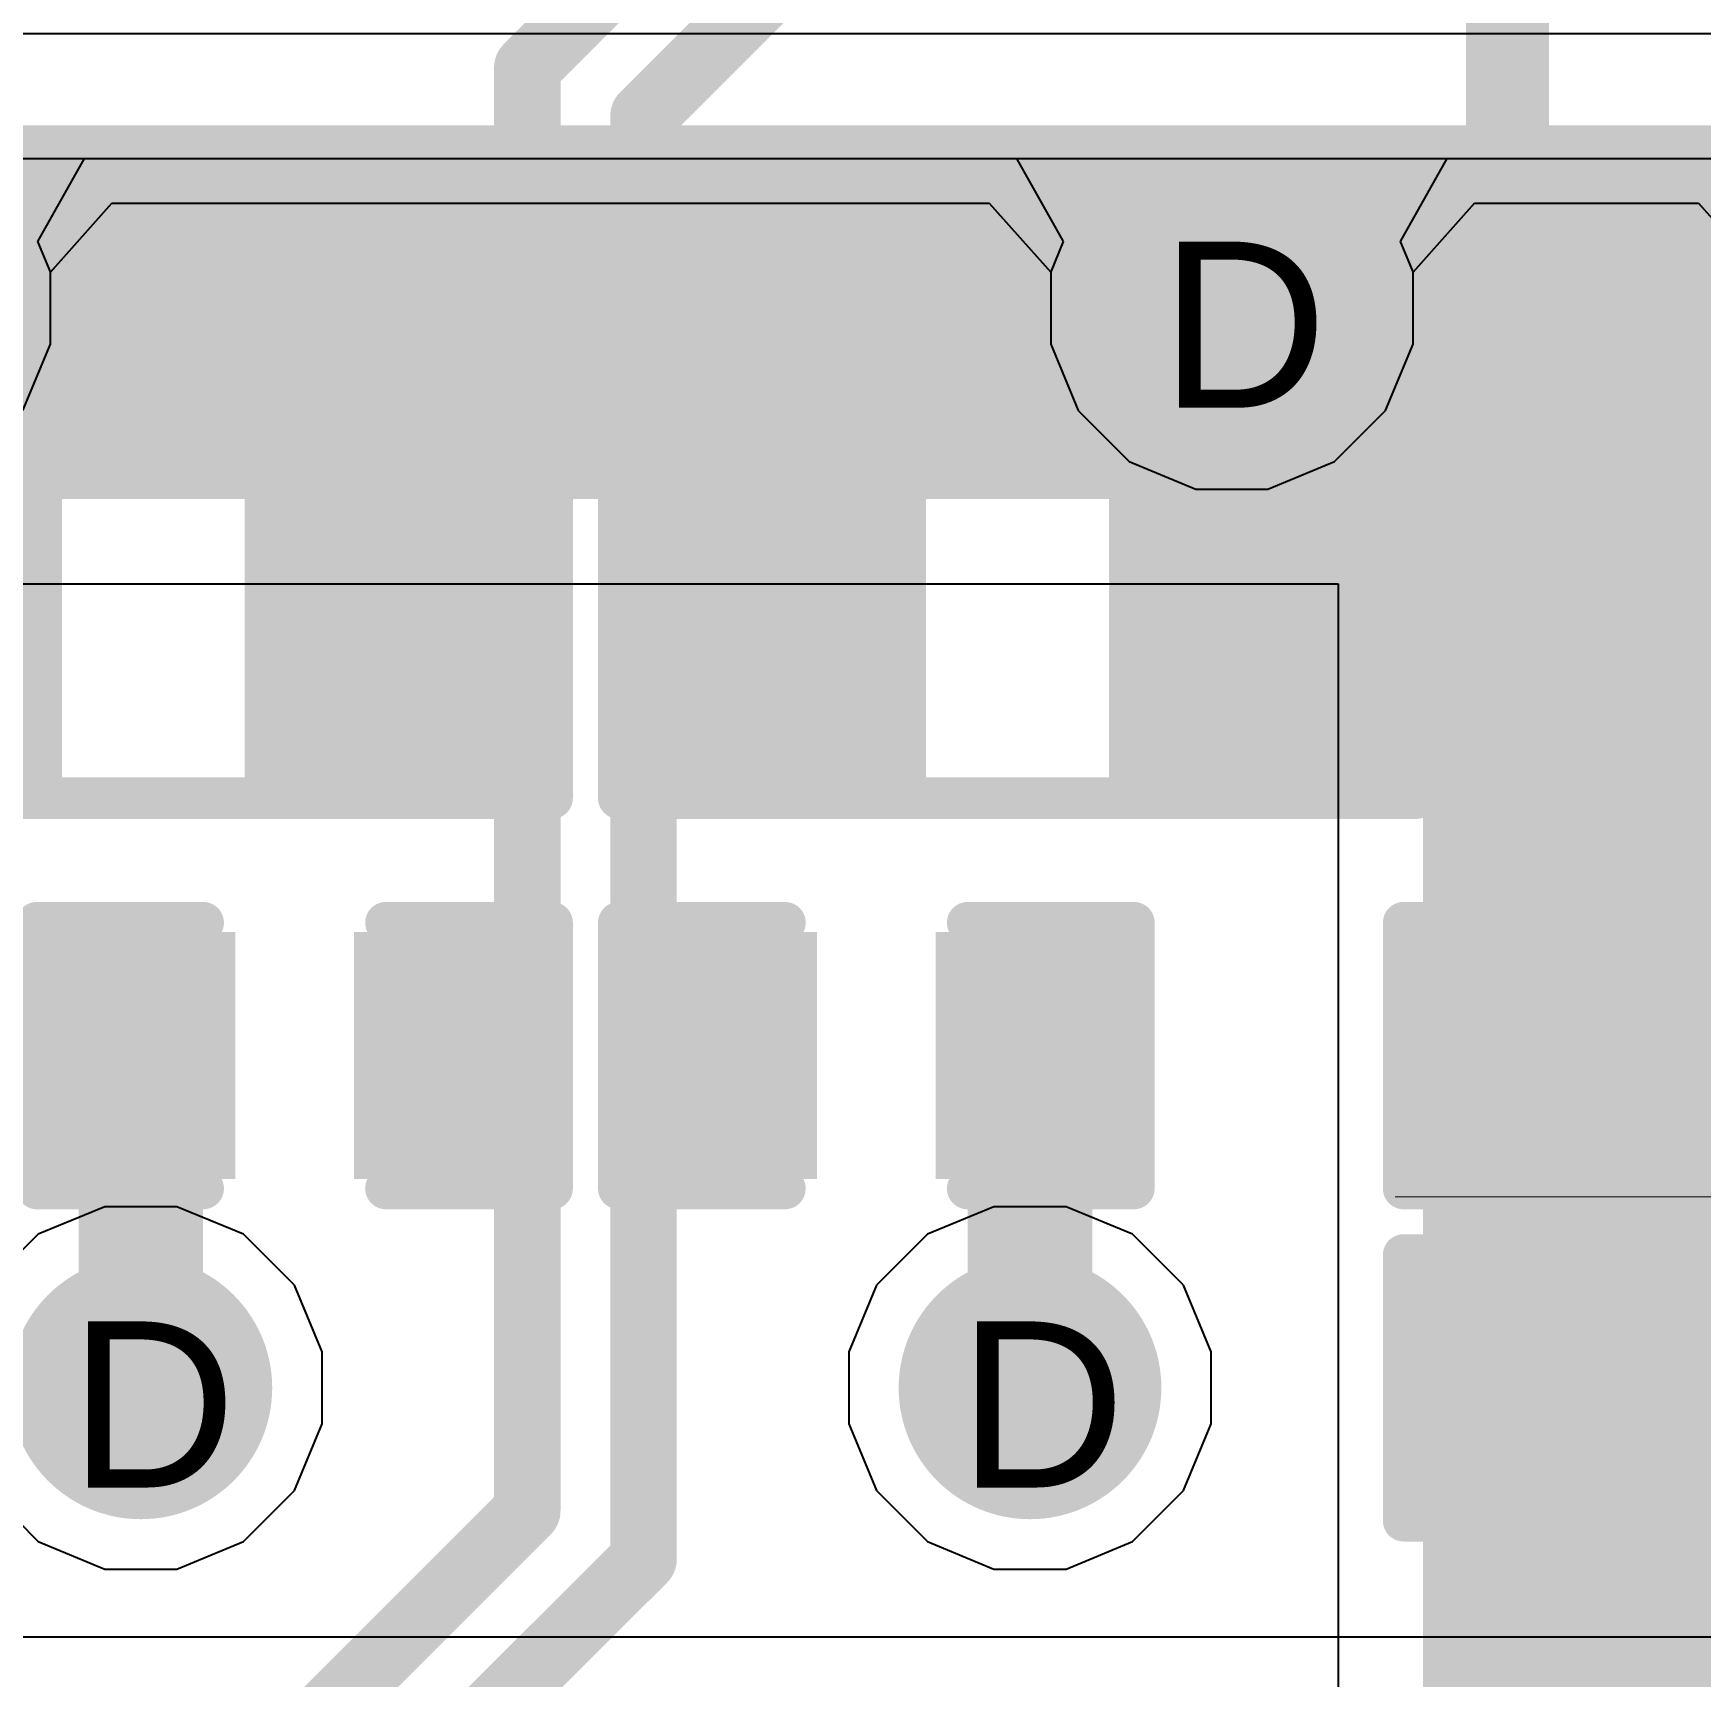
# Model space of a CAD drawing. Header units: inches. Extents: x 0 to 5401, y 0 to 5414.
# Drawn here: x 99.97 to 105.07, y 90.96 to 95.98 of the extents above; entities that cross this region are included whole.
import ezdxf

# ---------------------------------------------------------------- set-up
doc = ezdxf.new("R2010")
doc.units = ezdxf.units.IN
for name, color, linetype in [('Bottom Layer', 5, 'Continuous'), ('Bottom Solder', 6, 'Continuous'), ('Drill Drawing', 1, 'Continuous'), ('Layer 1', 16, 'Continuous'), ('Layer 2', 76, 'Continuous'), ('Top Layer', 1, 'Continuous'), ('Top Overlay', 2, 'Continuous'), ('Top Paste', 8, 'Continuous'), ('Top Solder', 216, 'Continuous'), ('Via Holes', 16, 'Continuous')]:
    doc.layers.add(name, color=color, linetype=linetype)
doc.styles.add('Arial', font='', dxfattribs={"height": 0.2})
doc.styles.get('Arial').set_extended_font_data('Arial')

# ---------------------------------------------------------------- blocks, each defined once
blk = doc.blocks.new('R___0402_52')
at = {"layer": 'Top Layer'}
for points in [[(-0.6985, -0.3175), (-0.6985, 0.3175), (-0.2412999999999999, 0.3175), (-0.2413, -0.3175)], [(0.2412999999999999, -0.3175), (0.2413, 0.3175), (0.6985, 0.3175), (0.6985, -0.3175)]]:
    blk.add_hatch(color=1, dxfattribs=at).paths.add_polyline_path(points)
at = {"layer": 'Top Paste'}
for points in [[(-0.6985, -0.3175), (-0.6985, 0.3175), (-0.2412999999999999, 0.3175), (-0.2413, -0.3175)], [(0.2412999999999999, -0.3175), (0.2413, 0.3175), (0.6985, 0.3175), (0.6985, -0.3175)]]:
    blk.add_hatch(color=8, dxfattribs=at).paths.add_polyline_path(points)
at = {"layer": 'Top Solder'}
for points in [[(-0.75350116, -0.37250116), (-0.75350116, 0.37250116), (-0.1862988399999999, 0.37250116), (-0.18629884, -0.37250116)], [(0.1862988399999999, -0.37250116), (0.18629884, 0.37250116), (0.75350116, 0.37250116), (0.75350116, -0.37250116)]]:
    blk.add_hatch(color=216, dxfattribs=at).paths.add_polyline_path(points)
at = {"layer": 'Top Overlay'}
for points in [[(-0.7874, 0.4064, 0.127, 0.127, 0), (0.7874, 0.4064, 0.127, 0.127, 0)], [(-0.7874, -0.4064, 0.127, 0.127, 0), (-0.7874, 0.4064, 0.127, 0.127, 0)], [(0.7874, -0.4064, 0.127, 0.127, 0), (0.7874, 0.4064, 0.127, 0.127, 0)], [(-0.7874, -0.4064, 0.127, 0.127, 0), (0.7874, -0.4064, 0.127, 0.127, 0)], [(-0.8128, -0.4318, 0.0032258, 0.0032258, 0), (0.8128, -0.4318, 0.0032258, 0.0032258, 0)]]:
    blk.add_lwpolyline(points, format="xyseb", dxfattribs=at)
for points in [[(-0.8191499999999999, 0.4064, 0.0635, 0.0635, 1), (-0.7556499999999999, 0.4064, 0.0635, 0.0635, 1)], [(-0.8191499999999999, 0.4064, 0.0635, 0.0635, 1), (-0.7556499999999999, 0.4064, 0.0635, 0.0635, 1)], [(0.7556499999999999, 0.4064, 0.0635, 0.0635, 1), (0.8191499999999999, 0.4064, 0.0635, 0.0635, 1)], [(0.7556499999999999, 0.4064, 0.0635, 0.0635, 1), (0.8191499999999999, 0.4064, 0.0635, 0.0635, 1)], [(-0.8191499999999999, -0.4064, 0.0635, 0.0635, 1), (-0.7556499999999999, -0.4064, 0.0635, 0.0635, 1)], [(-0.8191499999999999, -0.4064, 0.0635, 0.0635, 1), (-0.7556499999999999, -0.4064, 0.0635, 0.0635, 1)], [(0.7556499999999999, -0.4064, 0.0635, 0.0635, 1), (0.8191499999999999, -0.4064, 0.0635, 0.0635, 1)], [(0.7556499999999999, -0.4064, 0.0635, 0.0635, 1), (0.8191499999999999, -0.4064, 0.0635, 0.0635, 1)], [(-0.81360518, -0.4318, 0.0016129, 0.0016129, 1), (-0.8119948199999999, -0.4318, 0.0016129, 0.0016129, 1)], [(0.8119948199999999, -0.4318, 0.0016129, 0.0016129, 1), (0.81360518, -0.4318, 0.0016129, 0.0016129, 1)]]:
    blk.add_lwpolyline(points, format="xyseb", close=True, dxfattribs=at)
blk = doc.blocks.new('R___0603_59')
at = {"layer": 'Top Layer'}
for points in [[(-0.3809999999999999, 0.4445), (-0.3810000000000001, -0.4445), (-1.143, -0.4445), (-1.143, 0.4445)], [(1.143, 0.4445), (1.143, -0.4445), (0.3809999999999999, -0.4445), (0.3810000000000001, 0.4445)]]:
    blk.add_hatch(color=1, dxfattribs=at).paths.add_polyline_path(points)
at = {"layer": 'Top Paste'}
for points in [[(-0.3809999999999999, 0.4445), (-0.3810000000000001, -0.4445), (-1.143, -0.4445), (-1.143, 0.4445)], [(1.143, 0.4445), (1.143, -0.4445), (0.3809999999999999, -0.4445), (0.3810000000000001, 0.4445)]]:
    blk.add_hatch(color=8, dxfattribs=at).paths.add_polyline_path(points)
at = {"layer": 'Top Solder'}
for points in [[(-0.2793999999999999, 0.5460999999999999), (-0.2794, -0.5461), (-1.2446, -0.5460999999999999), (-1.2446, 0.5461)], [(1.2446, 0.5460999999999999), (1.2446, -0.5461), (0.2793999999999999, -0.5460999999999999), (0.2794, 0.5461)]]:
    blk.add_hatch(color=216, dxfattribs=at).paths.add_polyline_path(points)
at = {"layer": 'Top Overlay'}
for points in [[(-1.2192, -0.5334, 0.127, 0.127, 0), (-1.2192, 0.5334, 0.127, 0.127, 0)], [(-1.2192, 0.5334, 0.127, 0.127, 0), (1.2192, 0.5334, 0.127, 0.127, 0)], [(1.2192, -0.5334, 0.127, 0.127, 0), (1.2192, 0.5334, 0.127, 0.127, 0)], [(-1.2192, -0.5334, 0.127, 0.127, 0), (1.2192, -0.5334, 0.127, 0.127, 0)]]:
    blk.add_lwpolyline(points, format="xyseb", dxfattribs=at)
for points in [[(-1.25095, 0.5334, 0.0635, 0.0635, 1), (-1.18745, 0.5334, 0.0635, 0.0635, 1)], [(-1.25095, 0.5334, 0.0635, 0.0635, 1), (-1.18745, 0.5334, 0.0635, 0.0635, 1)], [(1.18745, 0.5334, 0.0635, 0.0635, 1), (1.25095, 0.5334, 0.0635, 0.0635, 1)], [(1.18745, 0.5334, 0.0635, 0.0635, 1), (1.25095, 0.5334, 0.0635, 0.0635, 1)], [(-1.25095, -0.5334, 0.0635, 0.0635, 1), (-1.18745, -0.5334, 0.0635, 0.0635, 1)], [(-1.25095, -0.5334, 0.0635, 0.0635, 1), (-1.18745, -0.5334, 0.0635, 0.0635, 1)], [(1.18745, -0.5334, 0.0635, 0.0635, 1), (1.25095, -0.5334, 0.0635, 0.0635, 1)], [(1.18745, -0.5334, 0.0635, 0.0635, 1), (1.25095, -0.5334, 0.0635, 0.0635, 1)]]:
    blk.add_lwpolyline(points, format="xyseb", close=True, dxfattribs=at)
blk = doc.blocks.new('R___0603_61')
at = {"layer": 'Top Layer'}
for points in [[(-0.3809999999999999, 0.4445), (-0.3809999999999999, -0.4445), (-1.143, -0.4445), (-1.143, 0.4445)], [(1.143, 0.4445), (1.143, -0.4445), (0.3809999999999999, -0.4445), (0.3809999999999999, 0.4445)]]:
    blk.add_hatch(color=1, dxfattribs=at).paths.add_polyline_path(points)
at = {"layer": 'Top Paste'}
for points in [[(-0.3809999999999999, 0.4445), (-0.3809999999999999, -0.4445), (-1.143, -0.4445), (-1.143, 0.4445)], [(1.143, 0.4445), (1.143, -0.4445), (0.3809999999999999, -0.4445), (0.3809999999999999, 0.4445)]]:
    blk.add_hatch(color=8, dxfattribs=at).paths.add_polyline_path(points)
at = {"layer": 'Top Solder'}
for points in [[(-0.2794, 0.5460999999999999), (-0.2794, -0.5460999999999999), (-1.2446, -0.5460999999999999), (-1.2446, 0.5460999999999999)], [(1.2446, 0.5460999999999999), (1.2446, -0.5460999999999999), (0.2794, -0.5460999999999999), (0.2794, 0.5460999999999999)]]:
    blk.add_hatch(color=216, dxfattribs=at).paths.add_polyline_path(points)
at = {"layer": 'Top Overlay'}
for points in [[(-1.2192, 0.5334, 0.127, 0.127, 0), (-1.2192, -0.5334, 0.127, 0.127, 0)], [(1.2192, 0.5334, 0.127, 0.127, 0), (-1.2192, 0.5334, 0.127, 0.127, 0)], [(1.2192, 0.5334, 0.127, 0.127, 0), (1.2192, -0.5334, 0.127, 0.127, 0)], [(1.2192, -0.5334, 0.127, 0.127, 0), (-1.2192, -0.5334, 0.127, 0.127, 0)]]:
    blk.add_lwpolyline(points, format="xyseb", dxfattribs=at)
for points in [[(-1.25095, 0.5334, 0.0635, 0.0635, 1), (-1.18745, 0.5334, 0.0635, 0.0635, 1)], [(-1.25095, 0.5334, 0.0635, 0.0635, 1), (-1.18745, 0.5334, 0.0635, 0.0635, 1)], [(1.18745, 0.5334, 0.0635, 0.0635, 1), (1.25095, 0.5334, 0.0635, 0.0635, 1)], [(1.18745, 0.5334, 0.0635, 0.0635, 1), (1.25095, 0.5334, 0.0635, 0.0635, 1)], [(-1.25095, -0.5334, 0.0635, 0.0635, 1), (-1.18745, -0.5334, 0.0635, 0.0635, 1)], [(-1.25095, -0.5334, 0.0635, 0.0635, 1), (-1.18745, -0.5334, 0.0635, 0.0635, 1)], [(1.18745, -0.5334, 0.0635, 0.0635, 1), (1.25095, -0.5334, 0.0635, 0.0635, 1)], [(1.18745, -0.5334, 0.0635, 0.0635, 1), (1.25095, -0.5334, 0.0635, 0.0635, 1)]]:
    blk.add_lwpolyline(points, format="xyseb", close=True, dxfattribs=at)
blk = doc.blocks.new('HR911105A_179')
at = {"layer": 'Top Overlay'}
blk.add_lwpolyline([(-7.999999239999999, -8.484997, 0.127, 0.127, 0), (7.999999239999999, -8.484997, 0.127, 0.127, 0)], format="xyseb", dxfattribs=at)
blk = doc.blocks.new('C___0402_237')
at = {"layer": 'Top Layer'}
for points in [[(-0.6985, -0.3175), (-0.6985, 0.3175), (-0.2412999999999999, 0.3175), (-0.2413, -0.3175)], [(0.2412999999999999, -0.3175), (0.2413, 0.3175), (0.6985, 0.3175), (0.6985, -0.3175)]]:
    blk.add_hatch(color=1, dxfattribs=at).paths.add_polyline_path(points)
at = {"layer": 'Top Paste'}
for points in [[(-0.6985, -0.3175), (-0.6985, 0.3175), (-0.2412999999999999, 0.3175), (-0.2413, -0.3175)], [(0.2412999999999999, -0.3175), (0.2413, 0.3175), (0.6985, 0.3175), (0.6985, -0.3175)]]:
    blk.add_hatch(color=8, dxfattribs=at).paths.add_polyline_path(points)
at = {"layer": 'Top Solder'}
for points in [[(-0.7584998799999999, -0.37749988), (-0.7584998799999999, 0.37749988), (-0.18130012, 0.37749988), (-0.18130012, -0.37749988)], [(0.18130012, -0.37749988), (0.18130012, 0.37749988), (0.7584998799999999, 0.37749988), (0.7584998799999999, -0.37749988)]]:
    blk.add_hatch(color=216, dxfattribs=at).paths.add_polyline_path(points)
at = {"layer": 'Top Overlay'}
for points in [[(-0.7874, 0.4064, 0.127, 0.127, 0), (-0.7874, -0.4064, 0.127, 0.127, 0)], [(-0.2794, 0.4064, 0.127, 0.127, 0), (-0.7874, 0.4064, 0.127, 0.127, 0)], [(0.7874, 0.4064, 0.127, 0.127, 0), (0.2794, 0.4064, 0.127, 0.127, 0)], [(0.7874, 0.4064, 0.127, 0.127, 0), (0.7874, -0.4064, 0.127, 0.127, 0)], [(-0.2794, -0.4064, 0.127, 0.127, 0), (-0.7874, -0.4064, 0.127, 0.127, 0)], [(0.7874, -0.4064, 0.127, 0.127, 0), (0.2794, -0.4064, 0.127, 0.127, 0)]]:
    blk.add_lwpolyline(points, format="xyseb", dxfattribs=at)
for points in [[(-0.8191499999999999, 0.4064, 0.0635, 0.0635, 1), (-0.7556499999999999, 0.4064, 0.0635, 0.0635, 1)], [(-0.8191499999999999, 0.4064, 0.0635, 0.0635, 1), (-0.7556499999999999, 0.4064, 0.0635, 0.0635, 1)], [(-0.31115, 0.4064, 0.0635, 0.0635, 1), (-0.24765, 0.4064, 0.0635, 0.0635, 1)], [(0.24765, 0.4064, 0.0635, 0.0635, 1), (0.31115, 0.4064, 0.0635, 0.0635, 1)], [(0.7556499999999999, 0.4064, 0.0635, 0.0635, 1), (0.8191499999999999, 0.4064, 0.0635, 0.0635, 1)], [(0.7556499999999999, 0.4064, 0.0635, 0.0635, 1), (0.8191499999999999, 0.4064, 0.0635, 0.0635, 1)], [(-0.8191499999999999, -0.4064, 0.0635, 0.0635, 1), (-0.7556499999999999, -0.4064, 0.0635, 0.0635, 1)], [(-0.8191499999999999, -0.4064, 0.0635, 0.0635, 1), (-0.7556499999999999, -0.4064, 0.0635, 0.0635, 1)], [(-0.31115, -0.4064, 0.0635, 0.0635, 1), (-0.24765, -0.4064, 0.0635, 0.0635, 1)], [(0.24765, -0.4064, 0.0635, 0.0635, 1), (0.31115, -0.4064, 0.0635, 0.0635, 1)], [(0.7556499999999999, -0.4064, 0.0635, 0.0635, 1), (0.8191499999999999, -0.4064, 0.0635, 0.0635, 1)], [(0.7556499999999999, -0.4064, 0.0635, 0.0635, 1), (0.8191499999999999, -0.4064, 0.0635, 0.0635, 1)]]:
    blk.add_lwpolyline(points, format="xyseb", close=True, dxfattribs=at)
blk = doc.blocks.new('C___0402_243')
at = {"layer": 'Top Layer'}
for points in [[(-0.6985, -0.3175), (-0.6985, 0.3175), (-0.2412999999999999, 0.3175), (-0.2413, -0.3175)], [(0.2412999999999999, -0.3175), (0.2413, 0.3175), (0.6985, 0.3175), (0.6985, -0.3175)]]:
    blk.add_hatch(color=1, dxfattribs=at).paths.add_polyline_path(points)
at = {"layer": 'Top Paste'}
for points in [[(-0.6985, -0.3175), (-0.6985, 0.3175), (-0.2412999999999999, 0.3175), (-0.2413, -0.3175)], [(0.2412999999999999, -0.3175), (0.2413, 0.3175), (0.6985, 0.3175), (0.6985, -0.3175)]]:
    blk.add_hatch(color=8, dxfattribs=at).paths.add_polyline_path(points)
at = {"layer": 'Top Solder'}
for points in [[(-0.7584998799999999, -0.37749988), (-0.7584998799999999, 0.37749988), (-0.18130012, 0.37749988), (-0.18130012, -0.37749988)], [(0.18130012, -0.37749988), (0.18130012, 0.37749988), (0.7584998799999999, 0.37749988), (0.7584998799999999, -0.37749988)]]:
    blk.add_hatch(color=216, dxfattribs=at).paths.add_polyline_path(points)
at = {"layer": 'Top Overlay'}
for points in [[(-0.7874, 0.4064, 0.127, 0.127, 0), (-0.7874, -0.4064, 0.127, 0.127, 0)], [(-0.2794, 0.4064, 0.127, 0.127, 0), (-0.7874, 0.4064, 0.127, 0.127, 0)], [(0.7874, 0.4064, 0.127, 0.127, 0), (0.2794, 0.4064, 0.127, 0.127, 0)], [(0.7874, 0.4064, 0.127, 0.127, 0), (0.7874, -0.4064, 0.127, 0.127, 0)], [(-0.2794, -0.4064, 0.127, 0.127, 0), (-0.7874, -0.4064, 0.127, 0.127, 0)], [(0.7874, -0.4064, 0.127, 0.127, 0), (0.2794, -0.4064, 0.127, 0.127, 0)]]:
    blk.add_lwpolyline(points, format="xyseb", dxfattribs=at)
for points in [[(-0.8191499999999999, 0.4064, 0.0635, 0.0635, 1), (-0.7556499999999999, 0.4064, 0.0635, 0.0635, 1)], [(-0.8191499999999999, 0.4064, 0.0635, 0.0635, 1), (-0.7556499999999999, 0.4064, 0.0635, 0.0635, 1)], [(-0.31115, 0.4064, 0.0635, 0.0635, 1), (-0.24765, 0.4064, 0.0635, 0.0635, 1)], [(0.24765, 0.4064, 0.0635, 0.0635, 1), (0.31115, 0.4064, 0.0635, 0.0635, 1)], [(0.7556499999999999, 0.4064, 0.0635, 0.0635, 1), (0.8191499999999999, 0.4064, 0.0635, 0.0635, 1)], [(0.7556499999999999, 0.4064, 0.0635, 0.0635, 1), (0.8191499999999999, 0.4064, 0.0635, 0.0635, 1)], [(-0.8191499999999999, -0.4064, 0.0635, 0.0635, 1), (-0.7556499999999999, -0.4064, 0.0635, 0.0635, 1)], [(-0.8191499999999999, -0.4064, 0.0635, 0.0635, 1), (-0.7556499999999999, -0.4064, 0.0635, 0.0635, 1)], [(-0.31115, -0.4064, 0.0635, 0.0635, 1), (-0.24765, -0.4064, 0.0635, 0.0635, 1)], [(0.24765, -0.4064, 0.0635, 0.0635, 1), (0.31115, -0.4064, 0.0635, 0.0635, 1)], [(0.7556499999999999, -0.4064, 0.0635, 0.0635, 1), (0.8191499999999999, -0.4064, 0.0635, 0.0635, 1)], [(0.7556499999999999, -0.4064, 0.0635, 0.0635, 1), (0.8191499999999999, -0.4064, 0.0635, 0.0635, 1)]]:
    blk.add_lwpolyline(points, format="xyseb", close=True, dxfattribs=at)
blk = doc.blocks.new('C___0402_245')
at = {"layer": 'Top Layer'}
for points in [[(-0.6985, -0.3175), (-0.6985, 0.3175), (-0.2412999999999999, 0.3175), (-0.2413, -0.3175)], [(0.2412999999999999, -0.3175), (0.2413, 0.3175), (0.6985, 0.3175), (0.6985, -0.3175)]]:
    blk.add_hatch(color=1, dxfattribs=at).paths.add_polyline_path(points)
at = {"layer": 'Top Paste'}
for points in [[(-0.6985, -0.3175), (-0.6985, 0.3175), (-0.2412999999999999, 0.3175), (-0.2413, -0.3175)], [(0.2412999999999999, -0.3175), (0.2413, 0.3175), (0.6985, 0.3175), (0.6985, -0.3175)]]:
    blk.add_hatch(color=8, dxfattribs=at).paths.add_polyline_path(points)
at = {"layer": 'Top Solder'}
for points in [[(-0.7584998799999999, -0.37749988), (-0.7584998799999999, 0.37749988), (-0.18130012, 0.37749988), (-0.18130012, -0.37749988)], [(0.18130012, -0.37749988), (0.18130012, 0.37749988), (0.7584998799999999, 0.37749988), (0.7584998799999999, -0.37749988)]]:
    blk.add_hatch(color=216, dxfattribs=at).paths.add_polyline_path(points)
at = {"layer": 'Top Overlay'}
for points in [[(-0.7874, -0.4064, 0.127, 0.127, 0), (-0.7874, 0.4064, 0.127, 0.127, 0)], [(-0.7874, 0.4064, 0.127, 0.127, 0), (-0.2794, 0.4064, 0.127, 0.127, 0)], [(0.2794, 0.4064, 0.127, 0.127, 0), (0.7874, 0.4064, 0.127, 0.127, 0)], [(0.7874, -0.4064, 0.127, 0.127, 0), (0.7874, 0.4064, 0.127, 0.127, 0)], [(-0.7874, -0.4064, 0.127, 0.127, 0), (-0.2794, -0.4064, 0.127, 0.127, 0)], [(0.2794, -0.4064, 0.127, 0.127, 0), (0.7874, -0.4064, 0.127, 0.127, 0)]]:
    blk.add_lwpolyline(points, format="xyseb", dxfattribs=at)
for points in [[(-0.8191499999999999, 0.4064, 0.0635, 0.0635, 1), (-0.7556499999999999, 0.4064, 0.0635, 0.0635, 1)], [(-0.8191499999999999, 0.4064, 0.0635, 0.0635, 1), (-0.7556499999999999, 0.4064, 0.0635, 0.0635, 1)], [(-0.31115, 0.4064, 0.0635, 0.0635, 1), (-0.24765, 0.4064, 0.0635, 0.0635, 1)], [(0.24765, 0.4064, 0.0635, 0.0635, 1), (0.31115, 0.4064, 0.0635, 0.0635, 1)], [(0.7556499999999999, 0.4064, 0.0635, 0.0635, 1), (0.8191499999999999, 0.4064, 0.0635, 0.0635, 1)], [(0.7556499999999999, 0.4064, 0.0635, 0.0635, 1), (0.8191499999999999, 0.4064, 0.0635, 0.0635, 1)], [(-0.8191499999999999, -0.4064, 0.0635, 0.0635, 1), (-0.7556499999999999, -0.4064, 0.0635, 0.0635, 1)], [(-0.8191499999999999, -0.4064, 0.0635, 0.0635, 1), (-0.7556499999999999, -0.4064, 0.0635, 0.0635, 1)], [(-0.31115, -0.4064, 0.0635, 0.0635, 1), (-0.24765, -0.4064, 0.0635, 0.0635, 1)], [(0.24765, -0.4064, 0.0635, 0.0635, 1), (0.31115, -0.4064, 0.0635, 0.0635, 1)], [(0.7556499999999999, -0.4064, 0.0635, 0.0635, 1), (0.8191499999999999, -0.4064, 0.0635, 0.0635, 1)], [(0.7556499999999999, -0.4064, 0.0635, 0.0635, 1), (0.8191499999999999, -0.4064, 0.0635, 0.0635, 1)]]:
    blk.add_lwpolyline(points, format="xyseb", close=True, dxfattribs=at)

msp = doc.modelspace()

# ---------------------------------------------------------------- hatches: boundary and pattern name
at = {"layer": 'Bottom Layer'}
for points in [[(99.06001269999999, 94.55761123999999), (110.2868127, 94.55761123999999), (110.2868127, 95.70061124), (99.06001269999999, 95.70061124)], [(104.2162127, 88.76641124), (105.6640127, 88.76641124), (105.6640127, 95.49741124), (104.2162127, 95.49741124)]]:
    msp.add_hatch(color=5, dxfattribs=at).paths.add_polyline_path(points)
h = msp.add_hatch(color=5, dxfattribs=at)
edge = h.paths.add_edge_path()
edge.add_arc((103.6320127, 95.14181124), 0.2999994, 0, 360)
h = msp.add_hatch(color=5, dxfattribs=at)
edge = h.paths.add_edge_path()
edge.add_arc((100.29631198, 91.83981124), 0.2999994, 0, 360)
h = msp.add_hatch(color=5, dxfattribs=at)
edge = h.paths.add_edge_path()
edge.add_arc((103.01471396, 91.83981124), 0.2999994, 0, 360)
at = {"layer": 'Bottom Solder'}
h = msp.add_hatch(color=6, dxfattribs=at)
edge = h.paths.add_edge_path()
edge.add_arc((103.6320127, 95.14181124), 0.4015993999999999, 0, 360)
h = msp.add_hatch(color=6, dxfattribs=at)
edge = h.paths.add_edge_path()
edge.add_arc((100.29631198, 91.83981124), 0.4015993999999999, 0, 360)
h = msp.add_hatch(color=6, dxfattribs=at)
edge = h.paths.add_edge_path()
edge.add_arc((103.01471396, 91.83981124), 0.4015993999999999, 0, 360)
at = {"layer": 'Layer 1'}
h = msp.add_hatch(color=16, dxfattribs=at)
edge = h.paths.add_edge_path()
edge.add_arc((103.6320127, 95.14181124), 0.2999994, 0, 360)
h = msp.add_hatch(color=16, dxfattribs=at)
edge = h.paths.add_edge_path()
edge.add_arc((100.29631198, 91.83981124), 0.2999994, 0, 360)
h = msp.add_hatch(color=16, dxfattribs=at)
edge = h.paths.add_edge_path()
edge.add_arc((103.01471396, 91.83981124), 0.2999994, 0, 360)
at = {"layer": 'Layer 2'}
h = msp.add_hatch(color=76, dxfattribs=at)
edge = h.paths.add_edge_path()
edge.add_arc((103.6320127, 95.14181124), 0.2999994, 0, 360)
h = msp.add_hatch(color=76, dxfattribs=at)
edge = h.paths.add_edge_path()
edge.add_arc((100.29631198, 91.83981124), 0.2999994, 0, 360)
h = msp.add_hatch(color=76, dxfattribs=at)
edge = h.paths.add_edge_path()
edge.add_arc((103.01471396, 91.83981124), 0.2999994, 0, 360)
at = {"layer": 'Top Layer'}
h = msp.add_hatch(color=1, dxfattribs=at)
edge = h.paths.add_edge_path()
edge.add_arc((103.6320127, 95.14181124), 0.2999994, 0, 360)
h = msp.add_hatch(color=1, dxfattribs=at)
edge = h.paths.add_edge_path()
edge.add_arc((100.29631198, 91.83981124), 0.2999994, 0, 360)
h = msp.add_hatch(color=1, dxfattribs=at)
edge = h.paths.add_edge_path()
edge.add_arc((103.01471396, 91.83981124), 0.2999994, 0, 360)
at = {"layer": 'Top Solder'}
h = msp.add_hatch(color=216, dxfattribs=at)
edge = h.paths.add_edge_path()
edge.add_arc((103.6320127, 95.14181124), 0.4015993999999999, 0, 360)
h = msp.add_hatch(color=216, dxfattribs=at)
edge = h.paths.add_edge_path()
edge.add_arc((100.29631198, 91.83981124), 0.4015993999999999, 0, 360)
h = msp.add_hatch(color=216, dxfattribs=at)
edge = h.paths.add_edge_path()
edge.add_arc((103.01471396, 91.83981124), 0.4015993999999999, 0, 360)
at = {"layer": 'Via Holes'}
h = msp.add_hatch(color=7, dxfattribs=at)
edge = h.paths.add_edge_path()
edge.add_arc((103.6320127, 95.14181124), 0.1499997, 0, 360)
h = msp.add_hatch(color=7, dxfattribs=at)
edge = h.paths.add_edge_path()
edge.add_arc((100.29631198, 91.83981124), 0.1499997, 0, 360)
h = msp.add_hatch(color=7, dxfattribs=at)
edge = h.paths.add_edge_path()
edge.add_arc((103.01471396, 91.83981124), 0.1499997, 0, 360)

# ---------------------------------------------------------------- linework, layer by layer
at = {"layer": 'Bottom Layer'}
for p, q in [((94.8436127, 95.59901124), (134.2898127, 95.59901124)), ((99.06001269999999, 94.29863538), (103.95723684, 94.29863538)), ((103.95723684, 94.29863538), (103.95723684, 88.76641124))]:
    msp.add_line(p, q, dxfattribs=at)
for points in [[(99.46581072, 95.14181124, 0.3809999999999999, 0.3809999999999999, 0), (103.6320127, 95.14181124, 0.3809999999999999, 0.3809999999999999, 0)], [(103.6320127, 95.14181124, 0.3809999999999999, 0.3809999999999999, 0), (105.80041324, 95.14181124, 0.3809999999999999, 0.3809999999999999, 0)]]:
    msp.add_lwpolyline(points, format="xyseb", dxfattribs=at)
msp.add_lwpolyline([(103.5367627, 95.14181124, 0.1905, 0.1905, 1), (103.7272627, 95.14181124, 0.1905, 0.1905, 1)], format="xyseb", close=True, dxfattribs=at)
msp.add_lwpolyline([(103.5367627, 95.14181124, 0.1905, 0.1905, 1), (103.7272627, 95.14181124, 0.1905, 0.1905, 1)], format="xyseb", close=True, dxfattribs=at)
at = {"layer": 'Layer 1'}
for p, q in [((123.3932127, 95.98001124), (92.9386127, 95.98001124)), ((100.01981012, 95.25200659999999), (100.20773456, 95.46205952)), ((100.20773456, 95.46205952), (102.89008886, 95.46205952)), ((102.89008886, 95.46205952), (103.0780133, 95.25200659999999)), ((104.1860121, 95.25200659999999), (104.37393654, 95.46205952)), ((104.37393654, 95.46205952), (105.0584894, 95.46205952)), ((105.0584894, 95.46205952), (105.24641384, 95.25200659999999)), ((100.01981012, 95.03161333999999), (100.01981012, 95.25200659999999)), ((103.0780133, 95.25200659999999), (103.0780133, 95.03161333999999)), ((104.1860121, 95.03161333999999), (104.1860121, 95.25200659999999)), ((99.93546942, 94.82799677999999), (100.01981012, 95.03161333999999)), ((103.0780133, 95.03161333999999), (103.162354, 94.82799677999999)), ((104.1016714, 94.82799677999999), (104.1860121, 95.03161333999999)), ((103.162354, 94.82799677999999), (103.31819824, 94.67215254)), ((103.94582716, 94.67215254), (104.1016714, 94.82799677999999)), ((103.31819824, 94.67215254), (103.5218148, 94.58781184)), ((103.7422106, 94.58781184), (103.94582716, 94.67215254)), ((103.5218148, 94.58781184), (103.7422106, 94.58781184))]:
    msp.add_line(p, q, dxfattribs=at)
at = {"layer": 'Layer 2'}
for p, q in [((94.8436127, 95.59901124), (134.2898127, 95.59901124)), ((99.98128848, 95.3450087), (100.12395266, 95.59901124)), ((100.12395266, 95.59901124), (102.97387076, 95.59901124)), ((102.97387076, 95.59901124), (103.11653494, 95.3450087)), ((104.14749046, 95.3450087), (104.29015464, 95.59901124)), ((104.29015464, 95.59901124), (105.1422713, 95.59901124)), ((100.01981012, 95.25200914), (99.98128848, 95.3450087)), ((103.11653494, 95.3450087), (103.0780133, 95.25200914)), ((104.1860121, 95.25200914), (104.14749046, 95.3450087)), ((100.01981012, 95.03161333999999), (100.01981012, 95.25200914)), ((103.0780133, 95.25200914), (103.0780133, 95.03161333999999)), ((104.1860121, 95.03161333999999), (104.1860121, 95.25200914)), ((99.93546942, 94.82799677999999), (100.01981012, 95.03161333999999)), ((103.0780133, 95.03161333999999), (103.162354, 94.82799677999999)), ((104.1016714, 94.82799677999999), (104.1860121, 95.03161333999999)), ((103.162354, 94.82799677999999), (103.31819824, 94.67215254)), ((103.94582716, 94.67215254), (104.1016714, 94.82799677999999)), ((103.31819824, 94.67215254), (103.5218148, 94.58781184)), ((103.7422106, 94.58781184), (103.94582716, 94.67215254)), ((103.5218148, 94.58781184), (103.7422106, 94.58781184)), ((100.18611408, 92.39381064), (99.98249752, 92.30946994)), ((100.40650988, 92.39381064), (100.18611408, 92.39381064)), ((100.61012644, 92.30946994), (100.40650988, 92.39381064)), ((102.90451606, 92.39381064), (102.7008995, 92.30946994)), ((103.12491186, 92.39381064), (102.90451606, 92.39381064)), ((103.32852842, 92.30946994), (103.12491186, 92.39381064)), ((99.98249752, 92.30946994), (99.82665328, 92.15362569999999)), ((100.76597068, 92.15362569999999), (100.61012644, 92.30946994)), ((102.7008995, 92.30946994), (102.54505526, 92.15362569999999)), ((103.48437266, 92.15362569999999), (103.32852842, 92.30946994)), ((100.85031138, 91.95000913999999), (100.76597068, 92.15362569999999)), ((102.54505526, 92.15362569999999), (102.46071456, 91.95000913999999)), ((103.56871336, 91.95000913999999), (103.48437266, 92.15362569999999)), ((100.85031138, 91.72961333999999), (100.85031138, 91.95000913999999)), ((102.46071456, 91.95000913999999), (102.46071456, 91.72961333999999)), ((103.56871336, 91.72961333999999), (103.56871336, 91.95000913999999)), ((100.76597068, 91.52599678), (100.85031138, 91.72961333999999)), ((102.46071456, 91.72961333999999), (102.54505526, 91.52599678)), ((103.48437266, 91.52599678), (103.56871336, 91.72961333999999)), ((99.82665328, 91.52599678), (99.98249752, 91.37015253999999)), ((100.61012644, 91.37015253999999), (100.76597068, 91.52599678)), ((102.54505526, 91.52599678), (102.7008995, 91.37015253999999)), ((103.32852842, 91.37015253999999), (103.48437266, 91.52599678)), ((99.98249752, 91.37015253999999), (100.18611408, 91.28581184)), ((100.40650988, 91.28581184), (100.61012644, 91.37015253999999)), ((102.7008995, 91.37015253999999), (102.90451606, 91.28581184)), ((103.12491186, 91.28581184), (103.32852842, 91.37015253999999)), ((100.18611408, 91.28581184), (100.40650988, 91.28581184)), ((102.90451606, 91.28581184), (103.12491186, 91.28581184))]:
    msp.add_line(p, q, dxfattribs=at)
at = {"layer": 'Top Layer'}
msp.add_line((134.28400118, 91.07781123999999), (94.84710774, 91.07781123999999), dxfattribs=at)
for points in [[(101.83331424, 95.72960025999998, 0.2032, 0.2032, 0), (102.41619598, 96.31248199999999, 0.2032, 0.2032, 0)], [(104.47461198, 92.85581124, 0.254, 0.254, 0), (104.47461198, 96.19761557999999, 0.254, 0.254, 0)], [(101.4777117, 95.87689232, 0.2032, 0.2032, 0), (101.68601964, 96.08520026, 0.2032, 0.2032, 0)], [(101.4777117, 94.62141095999999, 0.2032, 0.2032, 0), (101.4777117, 95.87689232, 0.2032, 0.2032, 0)], [(101.8333117, 94.62141349999999, 0.2032, 0.2032, 0), (101.8333117, 95.72960025999998, 0.2032, 0.2032, 0)], [(101.8333117, 95.72960025999998, 0.2032, 0.2032, 0), (101.83331424, 95.72960025999998, 0.2032, 0.2032, 0)], [(103.6320127, 94.28321249999999, 0.254, 0.254, 0), (103.6320127, 95.14181124, 0.254, 0.254, 0)], [(101.09641198, 94.24011124, 0.2032, 0.2032, 0), (101.4777117, 94.62141095999999, 0.2032, 0.2032, 0)], [(101.8333117, 94.62141349999999, 0.2032, 0.2032, 0), (102.21461396, 94.24011124, 0.2032, 0.2032, 0)], [(103.6320127, 94.28321249999999, 0.254, 0.254, 0), (103.73861396, 94.17661124, 0.254, 0.254, 0)], [(101.09641198, 94.17661124, 0.2032, 0.2032, 0), (101.09641198, 94.24011124, 0.2032, 0.2032, 0)], [(102.21461396, 94.17661124, 0.2032, 0.2032, 0), (102.21461396, 94.24011124, 0.2032, 0.2032, 0)], [(101.09641198, 94.11311124, 0.2032, 0.2032, 0), (101.09641198, 94.17661124, 0.2032, 0.2032, 0)], [(102.21461396, 94.11311124, 0.2032, 0.2032, 0), (102.21461396, 94.17661124, 0.2032, 0.2032, 0)], [(101.09641198, 94.11311124, 0.2032, 0.2032, 0), (101.4777117, 93.73181152, 0.2032, 0.2032, 0)], [(101.8333117, 93.73180898, 0.2032, 0.2032, 0), (102.21461396, 94.11311124, 0.2032, 0.2032, 0)], [(101.4777117, 93.18631095999999, 0.2032, 0.2032, 0), (101.4777117, 93.73181152, 0.2032, 0.2032, 0)], [(101.8333117, 93.1863135, 0.2032, 0.2032, 0), (101.8333117, 93.73180898, 0.2032, 0.2032, 0)], [(101.23611198, 92.94471123999999, 0.2032, 0.2032, 0), (101.4777117, 93.18631095999999, 0.2032, 0.2032, 0)], [(101.8333117, 93.1863135, 0.2032, 0.2032, 0), (102.07491396, 92.94471123999999, 0.2032, 0.2032, 0)], [(100.29631198, 91.83981124, 0.3809999999999999, 0.3809999999999999, 0), (100.29631198, 92.85581124, 0.3809999999999999, 0.3809999999999999, 0)], [(101.23611198, 92.85581124, 0.2032, 0.2032, 0), (101.23611198, 92.94471123999999, 0.2032, 0.2032, 0)], [(102.07491396, 92.85581124, 0.2032, 0.2032, 0), (102.07491396, 92.94471123999999, 0.2032, 0.2032, 0)], [(103.01471396, 91.83981124, 0.3809999999999999, 0.3809999999999999, 0), (103.01471396, 92.85581124, 0.3809999999999999, 0.3809999999999999, 0)], [(104.47461198, 91.83981124, 0.254, 0.254, 0), (104.47461198, 92.85581124, 0.254, 0.254, 0)], [(101.23611198, 92.76691123999998, 0.2032, 0.2032, 0), (101.23611198, 92.85581124, 0.2032, 0.2032, 0)], [(102.07491396, 92.76691123999998, 0.2032, 0.2032, 0), (102.07491396, 92.85581124, 0.2032, 0.2032, 0)], [(101.23611198, 92.76691123999998, 0.2032, 0.2032, 0), (101.4777117, 92.52531151999999, 0.2032, 0.2032, 0)], [(101.8333117, 92.52530898, 0.2032, 0.2032, 0), (102.07491396, 92.76691123999998, 0.2032, 0.2032, 0)], [(101.4777117, 91.46351023999999, 0.2032, 0.2032, 0), (101.4777117, 92.52531151999999, 0.2032, 0.2032, 0)], [(101.8333117, 91.31621817999999, 0.2032, 0.2032, 0), (101.8333117, 92.52530898, 0.2032, 0.2032, 0)], [(100.8380127, 90.82381124, 0.2032, 0.2032, 0), (101.4777117, 91.46351023999999, 0.2032, 0.2032, 0)], [(100.98530476, 90.46821123999999, 0.2032, 0.2032, 0), (101.8333117, 91.31621817999999, 0.2032, 0.2032, 0)]]:
    msp.add_lwpolyline(points, format="xyseb", dxfattribs=at)
for points in [[(101.4269117, 95.87689232, 0.1016, 0.1016, 1), (101.5285117, 95.87689232, 0.1016, 0.1016, 1)], [(101.4269117, 95.87689232, 0.1016, 0.1016, 1), (101.5285117, 95.87689232, 0.1016, 0.1016, 1)], [(101.7825117, 95.72960025999998, 0.1016, 0.1016, 1), (101.8841117, 95.72960025999998, 0.1016, 0.1016, 1)], [(101.7825117, 95.72960025999998, 0.1016, 0.1016, 1), (101.8841117, 95.72960025999998, 0.1016, 0.1016, 1)], [(101.78251424, 95.72960025999998, 0.1016, 0.1016, 1), (101.88411424, 95.72960025999998, 0.1016, 0.1016, 1)], [(101.78251424, 95.72960025999998, 0.1016, 0.1016, 1), (101.88411424, 95.72960025999998, 0.1016, 0.1016, 1)], [(103.5685127, 95.14181124, 0.127, 0.127, 1), (103.6955127, 95.14181124, 0.127, 0.127, 1)], [(101.4269117, 94.62141095999999, 0.1016, 0.1016, 1), (101.5285117, 94.62141095999999, 0.1016, 0.1016, 1)], [(101.4269117, 94.62141095999999, 0.1016, 0.1016, 1), (101.5285117, 94.62141095999999, 0.1016, 0.1016, 1)], [(101.7825117, 94.62141349999999, 0.1016, 0.1016, 1), (101.8841117, 94.62141349999999, 0.1016, 0.1016, 1)], [(101.7825117, 94.62141349999999, 0.1016, 0.1016, 1), (101.8841117, 94.62141349999999, 0.1016, 0.1016, 1)], [(103.5685127, 94.28321249999999, 0.127, 0.127, 1), (103.6955127, 94.28321249999999, 0.127, 0.127, 1)], [(103.5685127, 94.28321249999999, 0.127, 0.127, 1), (103.6955127, 94.28321249999999, 0.127, 0.127, 1)], [(101.04561198, 94.24011124, 0.1016, 0.1016, 1), (101.14721198, 94.24011124, 0.1016, 0.1016, 1)], [(101.04561198, 94.24011124, 0.1016, 0.1016, 1), (101.14721198, 94.24011124, 0.1016, 0.1016, 1)], [(102.16381396, 94.24011124, 0.1016, 0.1016, 1), (102.26541396, 94.24011124, 0.1016, 0.1016, 1)], [(102.16381396, 94.24011124, 0.1016, 0.1016, 1), (102.26541396, 94.24011124, 0.1016, 0.1016, 1)], [(103.67511396, 94.17661124, 0.127, 0.127, 1), (103.80211396, 94.17661124, 0.127, 0.127, 1)], [(101.04561198, 94.17661124, 0.1016, 0.1016, 1), (101.14721198, 94.17661124, 0.1016, 0.1016, 1)], [(101.04561198, 94.17661124, 0.1016, 0.1016, 1), (101.14721198, 94.17661124, 0.1016, 0.1016, 1)], [(102.16381396, 94.17661124, 0.1016, 0.1016, 1), (102.26541396, 94.17661124, 0.1016, 0.1016, 1)], [(102.16381396, 94.17661124, 0.1016, 0.1016, 1), (102.26541396, 94.17661124, 0.1016, 0.1016, 1)], [(101.04561198, 94.11311124, 0.1016, 0.1016, 1), (101.14721198, 94.11311124, 0.1016, 0.1016, 1)], [(101.04561198, 94.11311124, 0.1016, 0.1016, 1), (101.14721198, 94.11311124, 0.1016, 0.1016, 1)], [(102.16381396, 94.11311124, 0.1016, 0.1016, 1), (102.26541396, 94.11311124, 0.1016, 0.1016, 1)], [(102.16381396, 94.11311124, 0.1016, 0.1016, 1), (102.26541396, 94.11311124, 0.1016, 0.1016, 1)], [(101.4269117, 93.73181152, 0.1016, 0.1016, 1), (101.5285117, 93.73181152, 0.1016, 0.1016, 1)], [(101.4269117, 93.73181152, 0.1016, 0.1016, 1), (101.5285117, 93.73181152, 0.1016, 0.1016, 1)], [(101.7825117, 93.73180898, 0.1016, 0.1016, 1), (101.8841117, 93.73180898, 0.1016, 0.1016, 1)], [(101.7825117, 93.73180898, 0.1016, 0.1016, 1), (101.8841117, 93.73180898, 0.1016, 0.1016, 1)], [(101.4269117, 93.18631095999999, 0.1016, 0.1016, 1), (101.5285117, 93.18631095999999, 0.1016, 0.1016, 1)], [(101.4269117, 93.18631095999999, 0.1016, 0.1016, 1), (101.5285117, 93.18631095999999, 0.1016, 0.1016, 1)], [(101.7825117, 93.1863135, 0.1016, 0.1016, 1), (101.8841117, 93.1863135, 0.1016, 0.1016, 1)], [(101.7825117, 93.1863135, 0.1016, 0.1016, 1), (101.8841117, 93.1863135, 0.1016, 0.1016, 1)], [(100.20106198, 92.85581124, 0.1905, 0.1905, 1), (100.39156198, 92.85581124, 0.1905, 0.1905, 1)], [(101.18531198, 92.94471123999999, 0.1016, 0.1016, 1), (101.28691198, 92.94471123999999, 0.1016, 0.1016, 1)], [(101.18531198, 92.94471123999999, 0.1016, 0.1016, 1), (101.28691198, 92.94471123999999, 0.1016, 0.1016, 1)], [(102.02411396, 92.94471123999999, 0.1016, 0.1016, 1), (102.12571396, 92.94471123999999, 0.1016, 0.1016, 1)], [(102.02411396, 92.94471123999999, 0.1016, 0.1016, 1), (102.12571396, 92.94471123999999, 0.1016, 0.1016, 1)], [(102.91946396, 92.85581124, 0.1905, 0.1905, 1), (103.10996396, 92.85581124, 0.1905, 0.1905, 1)], [(104.41111198, 92.85581124, 0.127, 0.127, 1), (104.53811198, 92.85581124, 0.127, 0.127, 1)], [(104.41111198, 92.85581124, 0.127, 0.127, 1), (104.53811198, 92.85581124, 0.127, 0.127, 1)], [(101.18531198, 92.85581124, 0.1016, 0.1016, 1), (101.28691198, 92.85581124, 0.1016, 0.1016, 1)], [(101.18531198, 92.85581124, 0.1016, 0.1016, 1), (101.28691198, 92.85581124, 0.1016, 0.1016, 1)], [(102.02411396, 92.85581124, 0.1016, 0.1016, 1), (102.12571396, 92.85581124, 0.1016, 0.1016, 1)], [(102.02411396, 92.85581124, 0.1016, 0.1016, 1), (102.12571396, 92.85581124, 0.1016, 0.1016, 1)], [(101.18531198, 92.76691123999998, 0.1016, 0.1016, 1), (101.28691198, 92.76691123999998, 0.1016, 0.1016, 1)], [(101.18531198, 92.76691123999998, 0.1016, 0.1016, 1), (101.28691198, 92.76691123999998, 0.1016, 0.1016, 1)], [(102.02411396, 92.76691123999998, 0.1016, 0.1016, 1), (102.12571396, 92.76691123999998, 0.1016, 0.1016, 1)], [(102.02411396, 92.76691123999998, 0.1016, 0.1016, 1), (102.12571396, 92.76691123999998, 0.1016, 0.1016, 1)], [(101.4269117, 92.52531151999999, 0.1016, 0.1016, 1), (101.5285117, 92.52531151999999, 0.1016, 0.1016, 1)], [(101.4269117, 92.52531151999999, 0.1016, 0.1016, 1), (101.5285117, 92.52531151999999, 0.1016, 0.1016, 1)], [(101.7825117, 92.52530898, 0.1016, 0.1016, 1), (101.8841117, 92.52530898, 0.1016, 0.1016, 1)], [(101.7825117, 92.52530898, 0.1016, 0.1016, 1), (101.8841117, 92.52530898, 0.1016, 0.1016, 1)], [(100.20106198, 91.83981124, 0.1905, 0.1905, 1), (100.39156198, 91.83981124, 0.1905, 0.1905, 1)], [(102.91946396, 91.83981124, 0.1905, 0.1905, 1), (103.10996396, 91.83981124, 0.1905, 0.1905, 1)], [(104.41111198, 91.83981124, 0.127, 0.127, 1), (104.53811198, 91.83981124, 0.127, 0.127, 1)], [(101.4269117, 91.46351023999999, 0.1016, 0.1016, 1), (101.5285117, 91.46351023999999, 0.1016, 0.1016, 1)], [(101.4269117, 91.46351023999999, 0.1016, 0.1016, 1), (101.5285117, 91.46351023999999, 0.1016, 0.1016, 1)], [(101.7825117, 91.31621817999999, 0.1016, 0.1016, 1), (101.8841117, 91.31621817999999, 0.1016, 0.1016, 1)], [(101.7825117, 91.31621817999999, 0.1016, 0.1016, 1), (101.8841117, 91.31621817999999, 0.1016, 0.1016, 1)]]:
    msp.add_lwpolyline(points, format="xyseb", close=True, dxfattribs=at)

# ---------------------------------------------------------------- block references
for name, p in [('HR911105A_179', (102.8446127, 104.08261124)), ('R___0603_59', (102.97661396, 94.17661124)), ('C___0402_245', (100.76621198, 92.85581124)), ('R___0402_52', (104.94451198, 92.85581124))]:
    msp.add_blockref(name, p)
at = {"rotation": 180}
for name, p in [('R___0603_61', (100.33441198, 94.17661124)), ('C___0402_243', (102.54481396, 92.85581124)), ('C___0402_237', (104.94451198, 91.83981124))]:
    msp.add_blockref(name, p, dxfattribs=at)

# ---------------------------------------------------------------- texts
at = {"layer": 'Drill Drawing', "style": 'Arial'}
for p in [(103.4119344, 94.83709506), (100.07623368, 91.53509505999999), (102.79463566, 91.53509505999999)]:
    msp.add_text('D', height=0.508, dxfattribs=at).set_placement(p)

doc.saveas('drawing.dxf')
